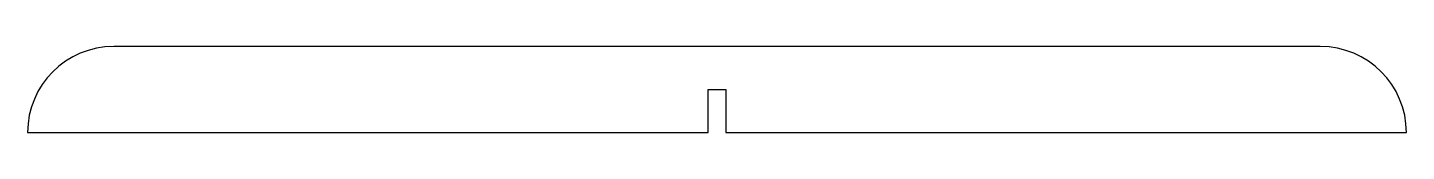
# Model space of a CAD drawing. Header units: millimetres. Extents: x -120 to 120, y -150 to -135.
import ezdxf

# ---------------------------------------------------------------- set-up
doc = ezdxf.new("R2010")
doc.units = ezdxf.units.MM
doc.layers.get('0').update_dxf_attribs({"linetype": 'CONTINUOUS'})

msp = doc.modelspace()

# ---------------------------------------------------------------- linework, layer by layer
msp.add_lwpolyline([(-1.5275, -142.5), (1.5275, -142.5), (1.5275, -150), (120, -150, 0.41421356), (105, -135), (-105, -135, 0.41421356), (-120, -150), (-1.5275, -150)], format="xyb", close=True)

doc.saveas('drawing.dxf')
